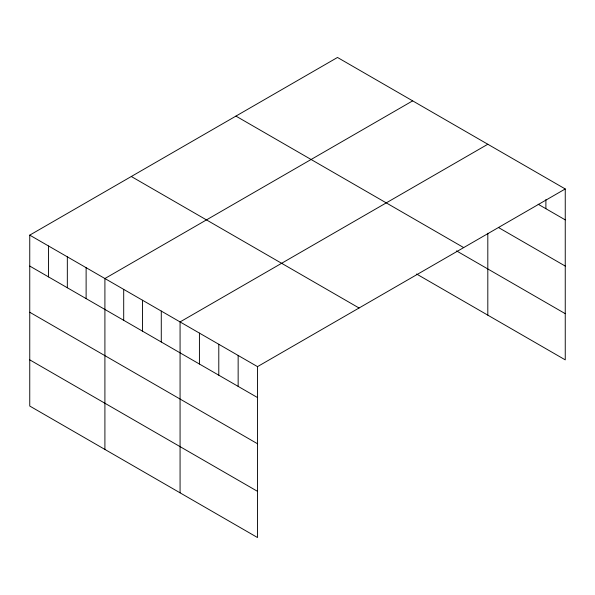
<?xml version="1.0" encoding="UTF-8"?>
<svg xmlns="http://www.w3.org/2000/svg" width="595" height="595" viewBox="0 0 595 595"><rect width="100%" height="100%" fill="white"/><g stroke="black" fill="none" stroke-linecap="round" stroke-linejoin="round"><path stroke-width="0.89" d="M29.75 235.137L257.509 366.632L257.509 537.538L29.75 406.043L29.75 235.137L337.491 57.462L565.25 188.957L565.25 359.863L416.567 274.02M412.655 100.86L104.906 278.534L104.906 449.433M487.811 144.25L180.069 321.925L180.069 492.824M257.509 366.632L565.25 188.957M538.148 204.234L565.25 219.882M498.655 227.625L565.25 266.077M235.94 116.099L463.691 247.594M456.499 250.882L565.25 313.669M131.309 176.507L359.06 308.002M29.75 266.062L257.509 397.557M29.75 312.256L257.509 443.751M29.75 359.849L257.509 491.344M545.89 199.608L545.89 208.704M487.811 233.262L487.811 315.149M238.149 355.453L238.149 386.378M218.789 344.282L218.789 375.2M199.429 333.103L199.429 364.028M161.282 311.073L161.282 341.999M142.488 300.23L142.488 331.155M123.701 289.378L123.701 320.303M86.119 267.683L86.119 298.608M67.332 256.839L67.332 287.757M48.537 245.988L48.537 276.913"/></g></svg>
